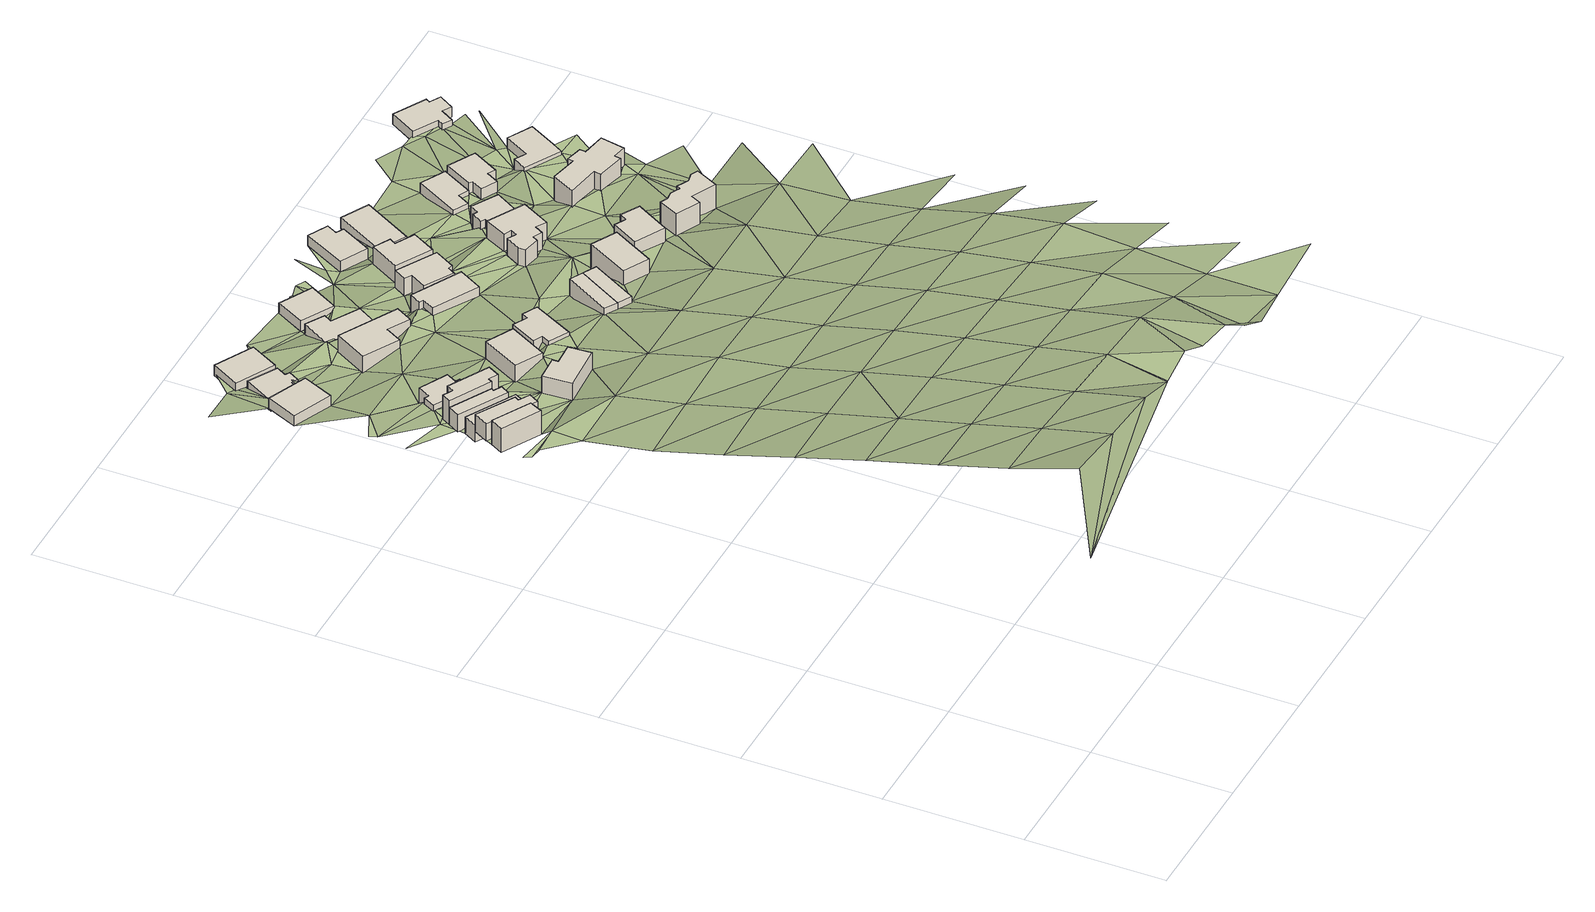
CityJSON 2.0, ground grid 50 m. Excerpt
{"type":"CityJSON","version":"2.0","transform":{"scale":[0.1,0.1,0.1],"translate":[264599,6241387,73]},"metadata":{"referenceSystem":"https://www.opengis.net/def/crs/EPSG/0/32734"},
"CityObjects":{
"building1":{"type":"Building","attributes":{"address":"17 Baris Road University Estate Cape Town","building":"house","building:levels":3,"building_height":9.7,"plus_code":"4FRW3F63+4CC","ground_height":96.11,"roof_height":105.81},"geometry":[{"type":"Solid","lod":"1","boundaries":[[[[0,1,2,3]],[[1,4,5,2]],[[4,6,7,5]],[[6,0,3,7]],[[3,2,5,7]],[[6,4,1,0]]]]}]},
"building2":{"type":"Building","attributes":{"address":"15 Baris Road University Estate Cape Town","building":"house","building:levels":2,"building_height":6.9,"plus_code":"4FRW3F63+4CV","ground_height":95.92,"roof_height":102.82},"geometry":[{"type":"Solid","lod":"1","boundaries":[[[[8,9,10,11]],[[9,12,13,10]],[[12,14,15,13]],[[14,16,17,15]],[[16,18,19,17]],[[18,8,11,19]],[[11,10,13,15,17,19]],[[18,16,14,12,9,8]]]]}]},
"building3":{"type":"Building","attributes":{"address":"13A Baris Road University Estate Cape Town","building":"house","building:levels":2,"building_height":6.9,"plus_code":"4FRW3F63+5C9","ground_height":91.45,"roof_height":98.35},"geometry":[{"type":"Solid","lod":"1","boundaries":[[[[20,21,22,23]],[[21,24,25,22]],[[24,26,27,25]],[[26,28,29,27]],[[28,30,31,29]],[[30,20,23,31]],[[23,22,25,27,29,31]],[[30,28,26,24,21,20]]]]}]},
"building4":{"type":"Building","attributes":{"address":"13 Baris Road University Estate Cape Town","building":"house","building:levels":2,"building_height":6.9,"plus_code":"4FRW3F63+5FR","ground_height":90.93,"roof_height":97.83},"geometry":[{"type":"Solid","lod":"1","boundaries":[[[[32,33,34,35]],[[33,36,37,34]],[[36,38,39,37]],[[38,40,41,39]],[[40,42,43,41]],[[42,32,35,43]],[[35,34,37,39,41,43]],[[42,40,38,36,33,32]]]]}]},
"building5":{"type":"Building","attributes":{"address":"11 Baris Road University Estate Cape Town","building":"house","building:levels":3,"building_height":9.7,"plus_code":"4FRW3F63+6F3","ground_height":90.93,"roof_height":100.63},"geometry":[{"type":"Solid","lod":"1","boundaries":[[[[33,32,44,45]],[[32,46,47,44]],[[46,48,49,47]],[[48,50,51,49]],[[50,52,53,51]],[[52,54,55,53]],[[54,56,57,55]],[[56,33,45,57]],[[45,44,47,49,51,53,55,57]],[[56,54,52,50,48,46,32,33]]]]}]},
"building6":{"type":"Building","attributes":{"address":"10 Baris Road University Estate Cape Town","building":"house","building:levels":1,"building_height":4.1,"plus_code":"4FRW3F63+CC3","ground_height":82.89,"roof_height":86.99},"geometry":[{"type":"Solid","lod":"1","boundaries":[[[[58,59,60,61]],[[59,62,63,60]],[[62,64,65,63]],[[64,58,61,65]],[[61,60,63,65]],[[64,62,59,58]]]]}]},
"building7":{"type":"Building","attributes":{"address":"9 Baris Road University Estate Cape Town","building":"house","building:levels":2,"building_height":6.9,"plus_code":"4FRW3F63+6FW","ground_height":86.18,"roof_height":93.08},"geometry":[{"type":"Solid","lod":"1","boundaries":[[[[66,67,68,69]],[[67,70,71,68]],[[70,72,73,71]],[[72,74,75,73]],[[74,76,77,75]],[[76,78,79,77]],[[78,80,81,79]],[[80,66,69,81]],[[69,68,71,73,75,77,79,81]],[[80,78,76,74,72,70,67,66]]]]}]},
"building8":{"type":"Building","attributes":{"address":"16 Lorraine Avenue University Estate Cape Town","building":"house","building:levels":2,"building_height":6.9,"plus_code":"4FRW3F63+4H6","ground_height":95.59,"roof_height":102.49},"geometry":[{"type":"Solid","lod":"1","boundaries":[[[[82,83,84,85]],[[83,86,87,84]],[[86,88,89,87]],[[88,90,91,89]],[[90,92,93,91]],[[92,82,85,93]],[[85,84,87,89,91,93]],[[92,90,88,86,83,82]]]]}]},
"building9":{"type":"Building","attributes":{"address":"8 Baris Road University Estate Cape Town","building":"house","building:levels":1,"building_height":4.1,"plus_code":"4FRW3F63+CFR","ground_height":77.83,"roof_height":81.93},"geometry":[{"type":"Solid","lod":"1","boundaries":[[[[94,95,96,97]],[[95,98,99,96]],[[98,100,101,99]],[[100,102,103,101]],[[102,104,105,103]],[[104,106,107,105]],[[106,108,109,107]],[[108,94,97,109]],[[97,96,99,101,103,105,107,109]],[[108,106,104,102,100,98,95,94]]]]}]},
"building10":{"type":"Building","attributes":{"address":"6 Baris Road University Estate Cape Town","building":"house","building:levels":1,"building_height":4.1,"plus_code":"4FRW3F63+FFW","ground_height":77.83,"roof_height":81.93},"geometry":[{"type":"Solid","lod":"1","boundaries":[[[[110,111,112,113]],[[111,114,115,112]],[[114,116,117,115]],[[116,110,113,117]],[[113,112,115,117]],[[116,114,111,110]]]]}]},
"building11":{"type":"Building","attributes":{"address":"52 Lorraine Avenue University Estate Cape Town","building":"house","building:levels":2,"building_height":6.9,"plus_code":"4FRW3F63+5HX","ground_height":90.2,"roof_height":97.1},"geometry":[{"type":"Solid","lod":"1","boundaries":[[[[118,119,120,121]],[[119,122,123,120]],[[122,124,125,123]],[[124,118,121,125]],[[121,120,123,125]],[[124,122,119,118]]]]}]},
"building12":{"type":"Building","attributes":{"address":"54 Lorraine Avenue University Estate Cape Town","building":"house","building:levels":2,"building_height":6.9,"plus_code":"4FRW3F63+5MR","ground_height":89.45,"roof_height":96.35},"geometry":[{"type":"Solid","lod":"1","boundaries":[[[[126,127,128,129]],[[127,130,131,128]],[[130,132,133,131]],[[132,134,135,133]],[[134,136,137,135]],[[136,138,139,137]],[[138,140,141,139]],[[140,126,129,141]],[[129,128,131,133,135,137,139,141]],[[140,138,136,134,132,130,127,126]]]]}]},
"building13":{"type":"Building","attributes":{"address":"7 Baris Road University Estate Cape Town","building":"house","building:levels":2,"building_height":6.9,"plus_code":"4FRW3F63+9HP","ground_height":80.76,"roof_height":87.66},"geometry":[{"type":"Solid","lod":"1","boundaries":[[[[142,143,144,145]],[[143,146,147,144]],[[146,148,149,147]],[[148,150,151,149]],[[150,152,153,151]],[[152,142,145,153]],[[145,144,147,149,151,153]],[[152,150,148,146,143,142]]]]}]},
"building14":{"type":"Building","attributes":{"address":"5 Baris Road University Estate Cape Town","building":"house","building:levels":1,"building_height":4.1,"plus_code":"4FRW3F63+CJC","ground_height":76.83,"roof_height":80.93},"geometry":[{"type":"Solid","lod":"1","boundaries":[[[[154,155,156,157]],[[155,158,159,156]],[[158,160,161,159]],[[160,162,163,161]],[[162,164,165,163]],[[164,154,157,165]],[[157,156,159,161,163,165]],[[164,162,160,158,155,154]]]]}]},
"building15":{"type":"Building","attributes":{"address":"3 Baris Road University Estate Cape Town","building":"house","building:levels":1,"building_height":4.1,"plus_code":"4FRW3F63+FJH","ground_height":76.83,"roof_height":80.93},"geometry":[{"type":"Solid","lod":"1","boundaries":[[[[166,167,168,169]],[[167,170,171,168]],[[170,172,173,171]],[[172,166,169,173]],[[169,168,171,173]],[[172,170,167,166]]]]}]},
"building16":{"type":"Building","attributes":{"address":"University Estate Cape Town","building":"house","building:levels":2,"building_height":6.9,"plus_code":"4FRW3F63+5Q2","ground_height":89.45,"roof_height":96.35},"geometry":[{"type":"Solid","lod":"1","boundaries":[[[[174,175,176,177]],[[175,178,179,176]],[[178,180,181,179]],[[180,174,177,181]],[[177,176,179,181]],[[180,178,175,174]]]]}]},
"building17":{"type":"Building","attributes":{"address":"University Estate Cape Town","building":"house","building:levels":2,"building_height":6.9,"plus_code":"4FRW3F63+4QW","ground_height":89.45,"roof_height":96.35},"geometry":[{"type":"Solid","lod":"1","boundaries":[[[[180,182,183,181]],[[182,184,185,183]],[[184,174,177,185]],[[174,180,181,177]],[[181,183,185,177]],[[174,184,182,180]]]]}]},
"building18":{"type":"Building","attributes":{"address":"12 Lorraine Avenue University Estate Cape Town","building":"house","building:levels":2,"building_height":6.9,"plus_code":"4FRW3F63+8PJ","ground_height":80.76,"roof_height":87.66},"geometry":[{"type":"Solid","lod":"1","boundaries":[[[[186,187,188,189]],[[187,190,191,188]],[[190,192,193,191]],[[192,194,195,193]],[[194,196,197,195]],[[196,186,189,197]],[[189,188,191,193,195,197]],[[196,194,192,190,187,186]]]]}]},
"building19":{"type":"Building","attributes":{"address":"10 Lorraine Avenue University Estate Cape Town","building":"house","building:levels":2,"building_height":6.9,"plus_code":"4FRW3F63+9Q2","ground_height":80.21,"roof_height":87.11},"geometry":[{"type":"Solid","lod":"1","boundaries":[[[[198,199,200,201]],[[199,202,203,200]],[[202,204,205,203]],[[204,206,207,205]],[[206,208,209,207]],[[208,210,211,209]],[[210,212,213,211]],[[212,198,201,213]],[[201,200,203,205,207,209,211,213]],[[212,210,208,206,204,202,199,198]]]]}]},
"building20":{"type":"Building","attributes":{"address":"58 Rhodes Avenue University Estate Cape Town","building":"house","building:levels":3,"building_height":9.7,"plus_code":"4FRW3F63+5R5","ground_height":88.71,"roof_height":98.41},"geometry":[{"type":"Solid","lod":"1","boundaries":[[[[214,215,216,217]],[[215,218,219,216]],[[218,220,221,219]],[[220,214,217,221]],[[217,216,219,221]],[[220,218,215,214]]]]}]},
"building21":{"type":"Building","attributes":{"address":"8 Lorraine Avenue University Estate Cape Town","building":"house","building:levels":2,"building_height":6.9,"plus_code":"4FRW3F63+CQ4","ground_height":80.02,"roof_height":86.92},"geometry":[{"type":"Solid","lod":"1","boundaries":[[[[222,223,224,225]],[[223,226,227,224]],[[226,228,229,227]],[[228,230,231,229]],[[230,232,233,231]],[[232,222,225,233]],[[225,224,227,229,231,233]],[[232,230,228,226,223,222]]]]}]},
"building22":{"type":"Building","attributes":{"address":"66 Ritchie Street University Estate Cape Town","building":"house","building:levels":1,"building_height":4.1,"plus_code":"4FRW3F63+FQQ","ground_height":76.31,"roof_height":80.41},"geometry":[{"type":"Solid","lod":"1","boundaries":[[[[234,235,236,237]],[[235,238,239,236]],[[238,240,241,239]],[[240,242,243,241]],[[242,244,245,243]],[[244,234,237,245]],[[237,236,239,241,243,245]],[[244,242,240,238,235,234]]]]}]},
"building23":{"type":"Building","attributes":{"address":"60 Rhodes Avenue University Estate Cape Town","building":"house","building:levels":3,"building_height":9.7,"plus_code":"4FRW3F63+5W2","ground_height":87.97,"roof_height":97.67},"geometry":[{"type":"Solid","lod":"1","boundaries":[[[[246,247,248,249]],[[247,250,251,248]],[[250,252,253,251]],[[252,254,255,253]],[[254,256,257,255]],[[256,246,249,257]],[[249,248,251,253,255,257]],[[256,254,252,250,247,246]]]]}]},
"building24":{"type":"Building","attributes":{"address":"9 Lorraine Avenue University Estate Cape Town","building":"house","building:levels":2,"building_height":6.9,"plus_code":"4FRW3F63+7VX","ground_height":84.09,"roof_height":90.99},"geometry":[{"type":"Solid","lod":"1","boundaries":[[[[258,259,260,261]],[[259,262,263,260]],[[262,264,265,263]],[[264,266,267,265]],[[266,268,269,267]],[[268,270,271,269]],[[270,272,273,271]],[[272,274,275,273]],[[274,276,277,275]],[[276,278,279,277]],[[278,280,281,279]],[[280,282,283,281]],[[282,258,261,283]],[[261,260,263,265,267,269,271,273,275,277,279,281,283]],[[282,280,278,276,274,272,270,268,266,264,262,259,258]]]]}]},
"building25":{"type":"Building","attributes":{"address":"68 Ritchie Street University Estate Cape Town","building":"house","building:levels":1,"building_height":4.1,"plus_code":"4FRW3F63+FR9","ground_height":76.35,"roof_height":80.45},"geometry":[{"type":"Solid","lod":"1","boundaries":[[[[284,285,286,287]],[[285,288,289,286]],[[288,290,291,289]],[[290,284,287,291]],[[287,286,289,291]],[[290,288,285,284]]]]}]},
"building26":{"type":"Building","attributes":{"address":"62 Rhodes Avenue University Estate Cape Town","building":"house","building:levels":3,"building_height":9.7,"plus_code":"4FRW3F63+4X8","ground_height":91.25,"roof_height":100.95},"geometry":[{"type":"Solid","lod":"1","boundaries":[[[[292,293,294,295]],[[293,296,297,294]],[[296,298,299,297]],[[298,300,301,299]],[[300,302,303,301]],[[302,304,305,303]],[[304,306,307,305]],[[306,308,309,307]],[[308,310,311,309]],[[310,312,313,311]],[[312,314,315,313]],[[314,292,295,315]],[[295,294,297,299,301,303,305,307,309,311,313,315]],[[314,312,310,308,306,304,302,300,298,296,293,292]]]]}]},
"building27":{"type":"Building","attributes":{"address":"7 Lorraine Avenue University Estate Cape Town","building":"house","building:levels":2,"building_height":6.9,"plus_code":"4FRW3F63+8WM","ground_height":80.02,"roof_height":86.92},"geometry":[{"type":"Solid","lod":"1","boundaries":[[[[316,317,318,319]],[[317,320,321,318]],[[320,322,323,321]],[[322,324,325,323]],[[324,326,327,325]],[[326,328,329,327]],[[328,330,331,329]],[[330,316,319,331]],[[319,318,321,323,325,327,329,331]],[[330,328,326,324,322,320,317,316]]]]}]},
"building28":{"type":"Building","attributes":{"address":"70 Ritchie Street University Estate Cape Town","building":"house","building:levels":1,"building_height":4.1,"plus_code":"4FRW3F63+CX2","ground_height":77.17,"roof_height":81.27},"geometry":[{"type":"Solid","lod":"1","boundaries":[[[[332,333,334,335]],[[333,336,337,334]],[[336,338,339,337]],[[338,340,341,339]],[[340,342,343,341]],[[342,344,345,343]],[[344,332,335,345]],[[335,334,337,339,341,343,345]],[[344,342,340,338,336,333,332]]]]}]},
"building29":{"type":"Building","attributes":{"address":"49 Rhodes Avenue University Estate Cape Town","building":"house","building:levels":3,"building_height":9.7,"plus_code":"4FRW3F64+728","ground_height":84.09,"roof_height":93.79},"geometry":[{"type":"Solid","lod":"1","boundaries":[[[[346,347,348,349]],[[347,350,351,348]],[[350,352,353,351]],[[352,354,355,353]],[[354,356,357,355]],[[356,358,359,357]],[[358,360,361,359]],[[360,362,363,361]],[[362,364,365,363]],[[364,366,367,365]],[[366,368,369,367]],[[368,346,349,369]],[[349,348,351,353,355,357,359,361,363,365,367,369]],[[368,366,364,362,360,358,356,354,352,350,347,346]]]]}]},
"building30":{"type":"Building","attributes":{"address":"72 Ritchie Street University Estate Cape Town","building":"house","building:levels":1,"building_height":4.1,"plus_code":"4FRW3F64+92R","ground_height":80.23,"roof_height":84.33},"geometry":[{"type":"Solid","lod":"1","boundaries":[[[[370,371,372,373]],[[371,374,375,372]],[[374,376,377,375]],[[376,378,379,377]],[[378,380,381,379]],[[380,382,383,381]],[[382,384,385,383]],[[384,370,373,385]],[[373,372,375,377,379,381,383,385]],[[384,382,380,378,376,374,371,370]]]]}]},
"building31":{"type":"Building","attributes":{"address":"74 Ritchie Street University Estate Cape Town","building":"house","building:levels":1,"building_height":4.1,"plus_code":"4FRW3F64+83V","ground_height":80.65,"roof_height":84.75},"geometry":[{"type":"Solid","lod":"1","boundaries":[[[[386,387,388,389]],[[387,390,391,388]],[[390,392,393,391]],[[392,394,395,393]],[[394,396,397,395]],[[396,398,399,397]],[[398,386,389,399]],[[389,388,391,393,395,397,399]],[[398,396,394,392,390,387,386]]]]}]},
"building32":{"type":"Building","attributes":{"address":"85 Ritchie Street University Estate Cape Town","building":"house","building:levels":1,"building_height":4.1,"plus_code":"4FRW3F64+F4R","ground_height":75.36,"roof_height":79.46},"geometry":[{"type":"Solid","lod":"1","boundaries":[[[[400,401,402,403]],[[401,404,405,402]],[[404,406,407,405]],[[406,408,409,407]],[[408,410,411,409]],[[410,412,413,411]],[[412,414,415,413]],[[414,416,417,415]],[[416,418,419,417]],[[418,400,403,419]],[[403,402,405,407,409,411,413,415,417,419]],[[418,416,414,412,410,408,406,404,401,400]]]]}]},
"terrain1":{"type":"TINRelief","geometry":[{"type":"CompositeSurface","lod":"1","boundaries":[[[420,421,422]],[[422,423,420]],[[424,421,420]],[[425,426,424]],[[420,425,424]],[[427,423,422]],[[428,426,429]],[[425,429,426]],[[430,428,431]],[[425,420,423]],[[429,431,428]],[[432,433,430]],[[425,434,429]],[[431,432,430]],[[423,434,425]],[[435,433,436]],[[437,438,439]],[[431,429,440]],[[437,441,438]],[[439,442,437]],[[432,436,433]],[[434,440,429]],[[443,442,435]],[[444,6,445]],[[427,434,423]],[[436,443,435]],[[6,4,445]],[[432,431,446]],[[440,447,431]],[[444,445,448]],[[449,450,451]],[[452,437,442]],[[445,4,448]],[[1,448,4]],[[436,432,446]],[[437,453,1]],[[431,447,446]],[[443,452,442]],[[454,451,450]],[[455,456,457]],[[440,434,458]],[[456,451,459]],[[460,451,454]],[[458,434,427]],[[461,450,30]],[[453,448,1]],[[14,462,463]],[[451,460,459]],[[452,453,437]],[[456,464,457]],[[459,464,456]],[[465,462,466]],[[462,14,466]],[[436,467,443]],[[427,468,458]],[[30,469,461]],[[470,471,460]],[[460,471,459]],[[448,453,14]],[[440,472,447]],[[467,436,446]],[[457,62,59]],[[14,473,466]],[[472,440,458]],[[473,469,466]],[[468,474,458]],[[464,66,457]],[[14,453,473]],[[459,471,475]],[[473,461,469]],[[452,443,476]],[[464,477,66]],[[42,478,32]],[[479,58,480]],[[461,473,478]],[[46,32,48]],[[48,32,478]],[[481,446,447]],[[478,473,48]],[[50,475,471]],[[476,443,467]],[[58,482,480]],[[482,58,64]],[[452,86,453]],[[483,62,457]],[[457,66,483]],[[481,447,472]],[[473,484,48]],[[485,480,482]],[[475,50,486]],[[482,64,487]],[[484,50,48]],[[475,486,488]],[[482,489,485]],[[490,467,446]],[[491,484,473]],[[492,488,493]],[[452,476,494]],[[474,495,458]],[[488,486,493]],[[486,50,484]],[[483,66,493]],[[452,494,86]],[[495,472,458]],[[64,62,496]],[[497,487,64]],[[490,446,481]],[[498,480,485]],[[497,499,487]],[[88,491,500]],[[483,496,62]],[[116,485,489]],[[118,493,486]],[[484,491,501]],[[495,474,502]],[[503,476,467]],[[484,118,486]],[[497,64,504]],[[88,501,491]],[[483,493,118]],[[116,489,106]],[[481,472,505]],[[506,507,106]],[[503,467,490]],[[64,496,504]],[[497,504,507]],[[507,116,106]],[[86,508,88]],[[86,494,508]],[[495,505,472]],[[508,501,88]],[[494,476,509]],[[510,495,502]],[[511,496,483]],[[512,490,481]],[[513,501,508]],[[507,514,116]],[[513,515,501]],[[503,509,476]],[[504,514,507]],[[496,516,504]],[[515,124,501]],[[517,483,118]],[[518,110,116]],[[519,110,520]],[[505,512,481]],[[513,521,515]],[[513,508,522]],[[116,514,518]],[[118,124,523]],[[483,517,511]],[[516,514,504]],[[520,110,518]],[[524,508,494]],[[124,515,525]],[[490,526,503]],[[520,518,527]],[[523,517,118]],[[509,528,494]],[[525,523,124]],[[495,510,529]],[[529,505,495]],[[512,526,490]],[[524,522,508]],[[525,530,523]],[[528,524,494]],[[160,518,514]],[[531,510,532]],[[527,518,170]],[[511,533,148]],[[534,530,525]],[[523,530,517]],[[516,535,514]],[[531,529,510]],[[511,517,533]],[[536,509,503]],[[170,518,160]],[[512,505,537]],[[126,522,524]],[[526,536,503]],[[152,535,516]],[[505,529,537]],[[517,538,533]],[[527,170,167]],[[539,528,509]],[[524,528,540]],[[170,160,158]],[[530,126,541]],[[152,533,542]],[[517,530,543]],[[526,512,544]],[[542,533,538]],[[531,532,545]],[[540,528,546]],[[536,539,509]],[[547,170,158]],[[529,531,545]],[[175,126,524]],[[535,152,187]],[[548,547,158]],[[517,543,538]],[[537,544,512]],[[538,549,542]],[[152,542,187]],[[547,548,550]],[[187,550,535]],[[541,543,530]],[[541,126,175]],[[551,546,528]],[[526,552,536]],[[528,539,551]],[[537,529,553]],[[554,555,167]],[[550,187,199]],[[544,552,526]],[[167,166,554]],[[187,556,199]],[[557,547,550]],[[545,553,529]],[[558,166,547]],[[559,546,560]],[[561,556,187]],[[199,198,550]],[[554,562,563]],[[539,536,564]],[[562,554,166]],[[565,560,546]],[[202,199,556]],[[565,546,551]],[[566,544,537]],[[547,557,558]],[[198,557,550]],[[562,166,567]],[[552,564,536]],[[541,175,568]],[[569,543,541]],[[567,166,558]],[[556,561,570]],[[553,566,537]],[[175,174,568]],[[215,174,559]],[[215,559,560]],[[571,567,558]],[[198,572,557]],[[570,561,573]],[[561,543,574]],[[573,575,570]],[[552,544,576]],[[551,539,577]],[[569,541,568]],[[198,212,572]],[[564,578,539]],[[568,174,215]],[[557,572,579]],[[545,580,553]],[[569,574,543]],[[566,576,544]],[[581,565,551]],[[561,582,573]],[[235,583,557]],[[579,235,557]],[[584,572,212]],[[578,577,539]],[[561,574,582]],[[585,586,565]],[[587,557,583]],[[588,564,552]],[[585,565,581]],[[215,586,568]],[[566,553,589]],[[235,579,238]],[[573,582,590]],[[212,573,591]],[[569,568,592]],[[576,588,552]],[[583,235,234]],[[593,581,551]],[[593,551,577]],[[579,594,595]],[[585,596,586]],[[238,579,595]],[[573,590,591]],[[568,586,596]],[[591,584,212]],[[597,228,594]],[[592,568,598]],[[590,582,599]],[[564,600,578]],[[598,601,592]],[[590,599,602]],[[584,603,228]],[[596,604,568]],[[598,568,604]],[[605,595,594]],[[576,566,606]],[[605,594,228]],[[588,600,564]],[[240,238,595]],[[591,603,584]],[[247,596,250]],[[598,604,607]],[[604,596,247]],[[228,603,605]],[[593,608,581]],[[593,577,609]],[[240,595,284]],[[242,240,244]],[[603,591,610]],[[608,611,581]],[[591,612,610]],[[588,576,613]],[[577,578,614]],[[600,615,578]],[[612,591,258]],[[616,610,612]],[[604,247,617]],[[603,610,322]],[[611,617,247]],[[618,605,603]],[[314,609,577]],[[619,611,608]],[[620,603,322]],[[619,608,621]],[[612,258,622]],[[614,578,615]],[[623,258,604]],[[320,620,322]],[[623,604,617]],[[624,611,619]],[[618,603,620]],[[588,625,600]],[[611,624,617]],[[314,626,609]],[[618,290,605]],[[314,577,614]],[[619,627,624]],[[258,628,622]],[[258,623,628]],[[620,629,618]],[[622,628,630]],[[629,620,630]],[[615,600,631]],[[624,296,293]],[[617,632,623]],[[623,356,628]],[[290,618,338]],[[617,624,633]],[[629,630,376]],[[614,634,314]],[[630,628,378]],[[292,314,634]],[[635,623,632]],[[293,633,624]],[[636,629,371]],[[376,371,629]],[[617,633,632]],[[630,378,376]],[[290,338,637]],[[638,628,356]],[[293,292,633]],[[374,371,376]],[[639,614,615]],[[628,638,378]],[[354,352,356]],[[633,292,634]],[[638,356,352]],[[640,632,633]],[[380,378,382]],[[637,338,641]],[[378,638,382]],[[642,634,614]],[[633,634,643]],[[644,640,633]],[[640,644,645]],[[638,352,646]],[[646,352,350]],[[382,638,392]],[[641,370,647]],[[633,643,644]],[[347,346,350]],[[392,647,382]],[[637,641,648]],[[634,649,643]],[[350,346,646]],[[638,646,650]],[[651,637,648]],[[647,392,652]],[[653,644,643]],[[346,650,646]],[[641,647,654]],[[387,392,390]],[[346,644,653]],[[652,392,387]],[[641,654,648]],[[655,650,346]],[[656,650,655]],[[652,657,647]],[[657,654,647]],[[658,648,654]],[[659,652,387]],[[657,652,660]],[[654,661,658]],[[657,661,654]],[[662,660,652]]]}]}
},
"vertices":[
[351,2242,231],[490,2166,231],[490,2166,328],[351,2242,328],[513,2213,231],[513,2213,328],[378,2288,231],[378,2288,328],
[419,2365,229],[389,2312,229],[389,2312,298],[419,2365,298],[563,2211,229],[563,2211,298],[585,2249,229],[585,2249,298],[545,2272,229],[545,2272,298],[554,2287,229],[554,2287,298],
[419,2365,185],[554,2287,185],[554,2287,253],[419,2365,253],[566,2302,185],[566,2302,253],[602,2282,185],[602,2282,253],[620,2316,185],[620,2316,253],[446,2412,185],[446,2412,253],
[620,2401,179],[473,2482,179],[473,2482,248],[620,2401,248],[450,2441,179],[450,2441,248],[625,2345,179],[625,2345,248],[643,2376,179],[643,2376,248],[614,2392,179],[614,2392,248],
[620,2401,276],[473,2482,276],[628,2415,179],[628,2415,276],[662,2397,179],[662,2397,276],[685,2440,179],[685,2440,276],[540,2519,179],[540,2519,276],[527,2494,179],[527,2494,276],[491,2513,179],[491,2513,276],
[400,3083,99],[351,2971,99],[351,2971,140],[400,3083,140],[495,2909,99],[495,2909,140],[544,3022,99],[544,3022,140],
[580,2638,132],[556,2592,132],[556,2592,201],[580,2638,201],[539,2601,132],[539,2601,201],[517,2559,132],[517,2559,201],[650,2490,132],[650,2490,201],[677,2539,132],[677,2539,201],[661,2548,132],[661,2548,201],[681,2585,132],[681,2585,201],
[692,2258,226],[699,2152,226],[699,2152,295],[692,2258,295],[871,2163,226],[871,2163,295],[865,2247,226],[865,2247,295],[784,2242,226],[784,2242,295],[783,2264,226],[783,2264,295],
[446,3097,48],[542,3042,48],[542,3042,89],[446,3097,89],[564,3080,48],[564,3080,89],[586,3068,48],[586,3068,89],[608,3107,48],[608,3107,89],[592,3116,48],[592,3116,89],[612,3152,48],[612,3152,89],[510,3210,48],[510,3210,89],
[679,3268,48],[540,3342,48],[540,3342,89],[679,3268,89],[484,3239,48],[484,3239,89],[623,3165,48],[623,3165,89],
[843,2525,172],[769,2387,172],[769,2387,241],[843,2525,241],[866,2336,172],[866,2336,241],[940,2474,172],[940,2474,241],
[1084,2457,165],[1030,2485,165],[1030,2485,233],[1084,2457,233],[1019,2462,165],[1019,2462,233],[968,2489,165],[968,2489,233],[918,2394,165],[918,2394,233],[951,2377,165],[951,2377,233],[936,2347,165],[936,2347,233],[1008,2309,165],[1008,2309,233],
[780,3017,78],[714,2899,78],[714,2899,147],[780,3017,147],[842,2828,78],[842,2828,147],[875,2887,78],[875,2887,147],[954,2844,78],[954,2844,147],[987,2903,78],[987,2903,147],
[1016,3050,38],[918,3107,38],[918,3107,79],[1016,3050,79],[935,3136,38],[935,3136,79],[869,3175,38],[869,3175,79],[806,3068,38],[806,3068,79],[970,2972,38],[970,2972,79],
[1050,3233,38],[932,3296,38],[932,3296,79],[1050,3233,79],[876,3193,38],[876,3193,79],[994,3130,38],[994,3130,79],
[1306,2400,165],[1260,2425,165],[1260,2425,233],[1306,2400,233],[1168,2259,165],[1168,2259,233],[1212,2233,165],[1212,2233,233],
[1261,2206,165],[1261,2206,233],[1354,2374,165],[1354,2374,233],
[1247,2800,78],[1069,2896,78],[1069,2896,147],[1247,2800,147],[1046,2855,78],[1046,2855,147],[1061,2847,78],[1061,2847,147],[1037,2803,78],[1037,2803,147],[1200,2715,78],[1200,2715,147],
[1170,2998,72],[1144,2953,72],[1144,2953,141],[1170,2998,141],[1169,2939,72],[1169,2939,141],[1135,2880,72],[1135,2880,141],[1238,2822,72],[1238,2822,141],[1253,2848,72],[1253,2848,141],[1270,2843,72],[1270,2843,141],[1312,2917,72],[1312,2917,141],
[1519,2379,157],[1428,2428,157],[1428,2428,254],[1519,2379,254],[1345,2276,157],[1345,2276,254],[1436,2227,157],[1436,2227,254],
[1254,3115,70],[1194,3008,70],[1194,3008,139],[1254,3115,139],[1322,2937,70],[1322,2937,139],[1369,3021,70],[1369,3021,139],[1300,3059,70],[1300,3059,139],[1313,3082,70],[1313,3082,139],
[1296,3364,33],[1215,3213,33],[1215,3213,74],[1296,3364,74],[1314,3161,33],[1314,3161,74],[1374,3274,33],[1374,3274,74],[1347,3289,33],[1347,3289,74],[1367,3327,33],[1367,3327,74],
[1680,2374,150],[1614,2411,150],[1614,2411,247],[1680,2374,247],[1599,2385,150],[1599,2385,247],[1559,2407,150],[1559,2407,247],[1505,2310,150],[1505,2310,247],[1612,2252,150],[1612,2252,247],
[1612,2747,111],[1481,2820,111],[1481,2820,180],[1612,2747,180],[1441,2740,111],[1441,2740,180],[1470,2728,111],[1470,2728,180],[1459,2705,111],[1459,2705,180],[1428,2723,111],[1428,2723,180],[1397,2669,111],[1397,2669,180],[1399,2644,111],[1399,2644,180],[1459,2631,111],[1459,2631,180],[1469,2651,111],[1469,2651,180],[1502,2635,111],[1502,2635,180],[1519,2665,111],[1519,2665,180],[1556,2643,111],[1556,2643,180],
[1423,3307,33],[1324,3128,33],[1324,3128,75],[1423,3307,75],[1422,3075,33],[1422,3075,75],[1521,3254,33],[1521,3254,75],
[1887,2266,182],[1861,2278,182],[1861,2278,280],[1887,2266,280],[1829,2271,182],[1829,2271,280],[1786,2293,182],[1786,2293,280],[1779,2279,182],[1779,2279,280],[1746,2296,182],[1746,2296,280],[1718,2292,182],[1718,2292,280],[1689,2305,182],[1689,2305,280],[1654,2232,182],[1654,2232,280],[1741,2190,182],[1741,2190,280],[1759,2227,182],[1759,2227,280],[1847,2184,182],[1847,2184,280],
[1670,2867,70],[1577,2921,70],[1577,2921,139],[1670,2867,139],[1558,2889,70],[1558,2889,139],[1543,2898,70],[1543,2898,139],[1520,2859,70],[1520,2859,139],[1535,2851,70],[1535,2851,139],[1519,2824,70],[1519,2824,139],[1613,2769,70],[1613,2769,139],
[1713,2992,42],[1767,3092,42],[1767,3092,83],[1713,2992,83],[1773,3102,42],[1773,3102,83],[1684,3150,42],[1684,3150,83],[1598,2993,42],[1598,2993,83],[1651,2964,42],[1651,2964,83],[1677,3011,42],[1677,3011,83],
[1995,2657,111],[1910,2671,111],[1910,2671,208],[1995,2657,208],[1912,2693,111],[1912,2693,208],[1851,2708,111],[1851,2708,208],[1848,2687,111],[1848,2687,208],[1751,2708,111],[1751,2708,208],[1707,2624,111],[1707,2624,208],[1826,2603,111],[1826,2603,208],[1821,2577,111],[1821,2577,208],[1924,2555,111],[1924,2555,208],[1929,2578,111],[1929,2578,208],[1978,2568,111],[1978,2568,208],
[1767,3092,72],[1713,2992,72],[1713,2992,113],[1767,3092,113],[1725,2983,72],[1725,2983,113],[1702,2942,72],[1702,2942,113],[1759,2912,72],[1759,2912,113],[1784,2958,72],[1784,2958,113],[1811,2943,72],[1811,2943,113],[1864,3040,72],[1864,3040,113],
[2060,2930,76],[1973,2978,76],[1973,2978,118],[2060,2930,118],[1923,2888,76],[1923,2888,118],[1882,2911,76],[1882,2911,118],[1855,2862,76],[1855,2862,118],[1983,2791,76],[1983,2791,118],[2006,2831,76],[2006,2831,118],
[1992,3390,24],[1936,3293,24],[1936,3293,65],[1992,3390,65],[2023,3244,24],[2023,3244,65],[2012,3224,24],[2012,3224,65],[2044,3205,24],[2044,3205,65],[2072,3253,24],[2072,3253,65],[2105,3234,24],[2105,3234,65],[2138,3289,24],[2138,3289,65],[2099,3311,24],[2099,3311,65],[2107,3325,24],[2107,3325,65],
[704,250,715],[455,250,750],[5,2,787],[953,250,686],[455,500,669],[704,500,654],[455,750,600],[1141,262,612],[455,1005,533],[704,750,591],[455,1255,464],[704,1005,528],[704,1255,465],[455,1505,392],[953,500,629],[455,1755,326],[704,1505,403],[460,2112,284],[374,2143,231],[354,2107,284],[953,750,572],[359,2167,231],[455,2005,284],[704,1755,339],[389,2312,231],[455,2255,231],[953,1255,458],[953,1005,518],[563,2211,231],[292,2549,188],[450,2441,185],[455,2505,185],[704,2005,290],[699,2152,229],[473,2482,185],[354,2710,140],[364,2683,140],[455,2755,140],[1202,500,602],[517,2559,185],[491,2513,185],[625,2345,229],[554,2287,231],[545,2272,231],[539,2601,185],[566,2302,231],[602,2282,229],[953,1505,394],[1146,263,612],[620,2316,229],[527,2494,185],[540,2519,185],[1202,750,551],[692,2258,229],[1311,281,612],[650,2490,179],[953,1755,351],[556,2592,185],[643,2376,229],[303,3250,77],[455,3255,64],[1202,1005,502],[446,3097,99],[704,2755,132],[769,2387,179],[484,3239,64],[704,2505,179],[542,3042,99],[677,2539,179],[510,3210,64],[1202,1255,450],[783,2264,229],[661,2548,179],[681,2585,179],[953,2005,285],[1451,500,577],[714,2899,87],[586,3068,87],[540,3342,64],[564,3080,99],[784,2242,229],[866,2336,226],[1442,278,540],[1202,1505,388],[704,3005,87],[1451,750,524],[592,3116,87],[608,3107,87],[953,2255,226],[1202,1755,340],[1572,259,540],[842,2828,124],[1451,1005,481],[936,2347,226],[806,3068,87],[918,2394,172],[780,3017,87],[953,2755,124],[704,3255,48],[579,3339,64],[693,3282,48],[951,2377,226],[1008,2309,226],[953,2505,172],[1168,2259,212],[968,2489,172],[1451,1255,436],[726,3313,48],[1202,2005,284],[1700,500,484],[1030,2485,172],[1700,250,450],[1742,212,450],[954,2844,124],[1019,2462,172],[970,2972,78],[1451,1505,377],[1700,750,496],[1037,2803,124],[1451,1755,324],[1212,2233,212],[1202,2505,165],[1046,2855,124],[1200,2715,117],[1700,1005,456],[1949,250,399],[1261,2206,212],[994,3130,78],[918,3107,78],[1061,2847,124],[1016,3050,78],[1451,2005,278],[1700,1255,417],[1949,500,400],[1012,3281,38],[981,3298,38],[1135,2880,117],[1147,3203,33],[1091,3233,33],[1354,2374,202],[1345,2276,202],[1247,2800,117],[1033,3295,38],[1023,3300,38],[1700,1505,362],[1436,2227,202],[1949,750,421],[1089,3310,33],[1451,2505,157],[1399,2644,114],[1238,2822,117],[1123,3292,33],[1194,3008,72],[1270,2843,117],[1397,2669,114],[1253,2848,117],[1949,1005,439],[1700,2005,278],[1700,1755,317],[1254,3115,72],[2198,250,429],[1612,2252,198],[1428,2723,114],[1202,3255,33],[1322,2937,72],[1505,2310,202],[1519,2379,202],[1247,3388,3],[1949,1255,397],[2198,500,353],[1441,2740,114],[1481,2820,114],[1459,2631,114],[1654,2232,198],[1313,3082,72],[1324,3128,72],[1559,2407,157],[1300,3059,72],[1502,2635,114],[1459,2705,114],[1949,1505,333],[1469,2651,114],[1470,2728,114],[1451,3005,70],[1556,2643,114],[1422,3075,70],[2198,750,349],[1519,2665,114],[1689,2305,198],[1741,2190,198],[1520,2859,114],[1680,2374,198],[1519,2824,114],[2198,1005,354],[1949,2005,270],[1949,1755,285],[1535,2851,114],[1700,2505,150],[1598,2993,72],[1746,2296,198],[1577,2921,72],[1718,2292,198],[1613,2769,111],[1707,2624,150],[1786,2293,198],[2198,1255,332],[1759,2227,198],[1779,2279,198],[1700,2755,111],[1651,2964,72],[1670,2867,111],[2198,1505,294],[1821,2577,150],[1949,2505,144],[1949,2255,182],[1826,2603,144],[1677,3011,72],[1700,3255,42],[1855,2862,111],[2198,2005,254],[1924,2555,144],[1773,3102,72],[2198,2255,177],[2006,2503,144],[1978,2568,144],[1929,2578,144],[1949,2755,111],[1864,3040,76],[1871,3299,48],[2139,2435,147],[1983,2791,111],[1780,3351,42],[1949,3005,76],[2083,2652,113],[1949,3255,48],[2087,2786,113],[2006,2831,111],[2012,3224,48],[1936,3293,48],[2134,3151,56],[2044,3205,48],[2023,3244,48],[2099,3184,56]
]}
